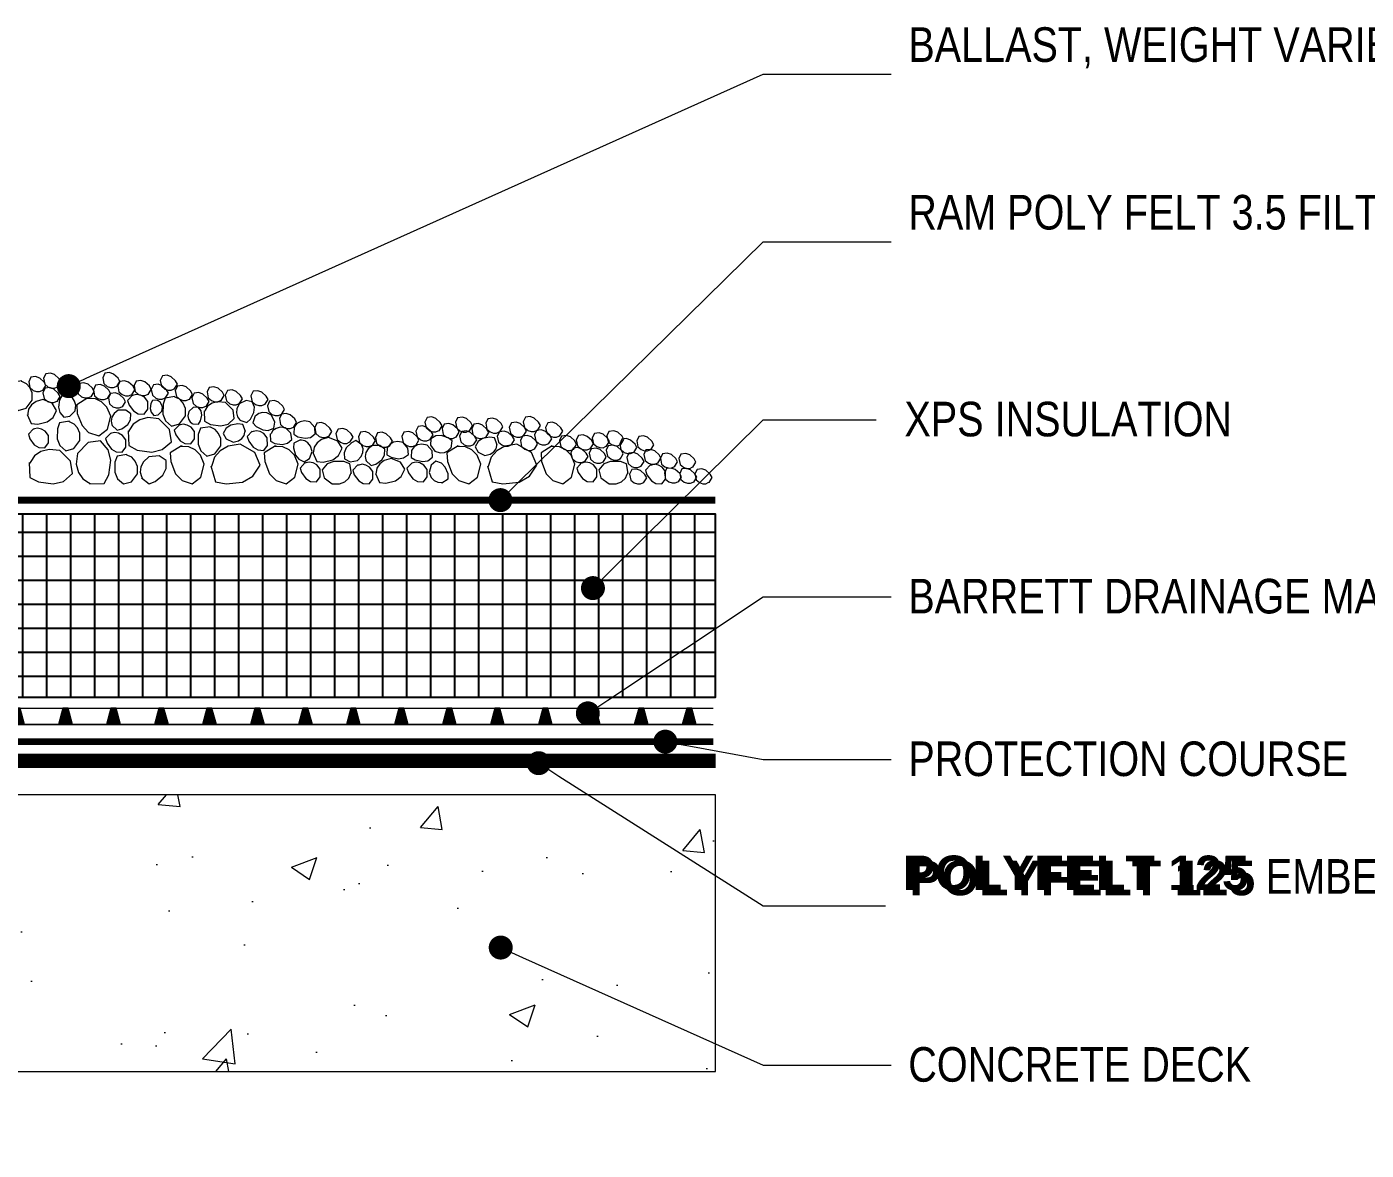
# Model space of a CAD drawing. Header units: inches. Extents: x -328 to 241, y -68 to 146.
# Drawn here: x 99.96 to 127.88, y -32.81 to -9.41 of the extents above; entities that cross this region are included whole.
import ezdxf
from ezdxf import colors
from ezdxf.entities.mleader import LeaderData, LeaderLine
from ezdxf.math import Vec2, Vec3

# ---------------------------------------------------------------- set-up
doc = ezdxf.new("R2010")
doc.units = ezdxf.units.IN
doc.header["$MEASUREMENT"] = 0
doc.linetypes.add('Dash', pattern=[0.25, 0.125, -0.125])
doc.linetypes.add('Dashed - Dense', pattern=[0.8, 0.5, -0.3])
for name, color, linetype, lineweight in [('Drainage Mat', 191, 'Continuous', 0), ('Others', 190, 'Continuous', 0), ('RAM POLY FELT 3.5 FILTER FABRIC.', 4, 'Dash', 0), ('RamProof SYSTEM MESH', 6, 'Continuous', 0), ('Text', 20, 'Continuous', 0)]:
    doc.layers.add(name, color=color, linetype=linetype, lineweight=lineweight)
doc.layers.add('Insulation Border', color=8, linetype='Continuous')
doc.layers.add('Insulation Foam', color=9, linetype='Continuous')
doc.layers.add('Protection Course', color=99, linetype='Dashed - Dense', lineweight=0, true_color=0x216123)
doc.layers.add('RamProof SYSTEM LIQUID', color=140, linetype='Continuous', lineweight=0, true_color=0x00bfff)
doc.styles.get("Standard").update_dxf_attribs({"font": 'ARIALN.TTF'})

# ---------------------------------------------------------------- blocks, each defined once
blk = doc.blocks.new('*U13')
at = {"layer": 'Drainage Mat'}
h = blk.add_hatch(color=256, dxfattribs=at)
h.dxf.hatch_style = 1
h.paths.add_polyline_path([(0.5, 0.343), (0.447, 0.343), (0.355, 0), (0.5, 0), (0.645, 0), (0.553, 0.343)])
at = {"layer": 'Drainage Mat', "linetype": 'Continuous'}
for points in [[(0, 0.343), (1, 0.343)], [(0, 0), (1, 0)]]:
    blk.add_lwpolyline(points, dxfattribs=at)
blk.add_lwpolyline([(0.5, 0.343), (0.447, 0.343), (0.355, 0), (0.5, 0), (0.645, 0), (0.553, 0.343)], close=True, dxfattribs=at)
blk = doc.blocks.new('*U14')
at = {"layer": 'Drainage Mat', "color": 0, "linetype": 'ByBlock', "lineweight": -2, "transparency": 16777216}
for p in [(72.267, -23.946), (73.267, -23.946), (74.267, -23.946), (75.267, -23.946), (76.267, -23.946), (77.267, -23.946), (78.267, -23.946), (79.267, -23.946), (80.267, -23.946), (81.267, -23.946), (82.267, -23.946), (83.267, -23.946), (84.267, -23.946), (85.267, -23.946), (86.267, -23.946), (87.267, -23.946), (88.267, -23.946), (89.267, -23.946), (90.267, -23.946), (91.267, -23.946), (92.267, -23.946), (93.267, -23.946), (94.267, -23.946), (95.267, -23.946), (96.267, -23.946), (97.267, -23.946), (98.267, -23.946), (99.267, -23.946), (100.267, -23.946), (101.267, -23.946), (102.267, -23.946), (103.267, -23.946), (104.267, -23.946), (105.267, -23.946), (106.267, -23.946), (107.267, -23.946), (108.267, -23.946), (109.267, -23.946), (110.267, -23.946), (111.267, -23.946), (112.267, -23.946), (113.267, -23.946)]:
    blk.add_blockref('*U13', p, dxfattribs=at)
blk = doc.blocks.new('_Dot')
at = {"color": 0, "linetype": 'ByBlock', "lineweight": -2}
blk.add_line((-0.5, 0), (-1, 0), dxfattribs=at)
at = {"color": 0, "linetype": 'ByBlock', "const_width": 0.5}
blk.add_lwpolyline([(-0.25, 0, 1), (0.25, 0, 1)], format="xyb", close=True, dxfattribs=at)

msp = doc.modelspace()

# ---------------------------------------------------------------- hatches: boundary and pattern name
at = {"layer": 'Insulation Foam'}
h = msp.add_hatch(dxfattribs=at)
h.set_pattern_fill('NET', color=256, scale=4)
h.set_pattern_definition([(0, (-2503.62016, -11.93723), (0, 0.5), []), (90, (-2503.62016, -11.93723), (-0.5, 3e-17), [])])
h.paths.add_polyline_path([(72.28946, -23.37371), (114.31519, -23.37371), (114.31519, -19.56103), (72.28946, -19.56103)])
at = {"layer": 'Others', "linetype": 'Continuous'}
h = msp.add_hatch(dxfattribs=at)
h.set_pattern_fill('CONCRETE___STRUCTURAL_0001', color=256, style=0, pattern_type=2)
h.set_pattern_definition([(50, (87.356, -29.915), (-5.4655, 0.4782), [0.5715, -6.2865]), (355, (87.356, -29.915), (-1.0573, 5.7317), [0.4572, -5.0292]), (100.451, (87.8115, -29.955), (4.4082, 5.2535), [0.4857, -5.3427]), (46.184, (87.356, -28.391), (-8.1324, 1.2613), [0.8572, -9.4297]), (96.636, (88.034, -28.496), (7.1221, 7.4228), [0.7286, -8.014]), (351.184, (87.356, -28.391), (7.122, 7.4228), [0.6858, -7.5438]), (21, (88.118, -28.772), (-4.5484, 3.06796), [0.5715, -6.2865]), (326, (88.118, -28.772), (1.8541, 5.5256), [0.4572, -5.0292]), (71.451, (88.497, -29.028), (6.4025, 2.4577), [0.4857, -5.3427]), (37.5, (87.356, -29.9152), (0.09266, 2.53665), [0, -4.96824, 0, -5.1054, 0, -5.04825]), (7.5, (87.356, -29.9152), (2.0046, 3.00542), [0, -2.91084, 0, -4.85394, 0, -1.92405]), (327.5, (85.6568, -29.9152), (-4.06773, 0.17187), [0, -1.905, 0, -5.9436, 0, -7.8867]), (317.5, (84.8948, -29.9152), (4.44388, 0.7628), [0, -2.4765, 0, -3.94716, 0, -5.6007])])
h.paths.add_polyline_path([(72.28946, -31.17285), (114.31519, -31.17285), (114.31519, -25.40816), (72.28946, -25.40816)])

# ---------------------------------------------------------------- linework, layer by layer
at = {"layer": 'Drainage Mat'}
msp.add_lwpolyline([(114.21158, -23.94615), (72.26712, -23.94615)], dxfattribs=at)
at = {"layer": 'Insulation Border', "flags": 128}
msp.add_lwpolyline([(72.28946, -23.37371), (114.31519, -23.37371), (114.31519, -19.56103), (72.28946, -19.56103)], close=True, dxfattribs=at)
at = {"layer": 'Others', "linetype": 'Continuous'}
for points in [[(100.29416, -16.98782), (100.35934, -16.88291), (100.32061, -16.81205), (100.22933, -16.72889), (100.14529, -16.69839), (100.04599, -16.71142), (100.00192, -16.80441), (100.02685, -16.92782), (100.0957, -16.9868), (100.16324, -17.0097), (100.22789, -17.01003), (100.27912, -16.98774), (100.29419, -16.9803)], [(100.6044, -16.91527), (100.66959, -16.81036), (100.63086, -16.7395), (100.53957, -16.65634), (100.45553, -16.62585), (100.35624, -16.63887), (100.31216, -16.73186), (100.33709, -16.85527), (100.40595, -16.91426), (100.47349, -16.93715), (100.53814, -16.93748), (100.58937, -16.91519), (100.60444, -16.90775)], [(101.83527, -16.90315), (101.90046, -16.79824), (101.86173, -16.72738), (101.77045, -16.64422), (101.68641, -16.61372), (101.58711, -16.62675), (101.54304, -16.71974), (101.56796, -16.84315), (101.63682, -16.90213), (101.70436, -16.92503), (101.76901, -16.92536), (101.82024, -16.90307), (101.83531, -16.89563)], [(103.0354, -16.9599), (103.10059, -16.85499), (103.06186, -16.78413), (102.97057, -16.70097), (102.88653, -16.67047), (102.78724, -16.6835), (102.74316, -16.77649), (102.76809, -16.8999), (102.83695, -16.95888), (102.90449, -16.98178), (102.96914, -16.98211), (103.02037, -16.95982), (103.03544, -16.95238)], [(99.85514, -16.78834), (99.65215, -16.82257), (99.6063, -16.94911), (99.60304, -17.15489), (99.6576, -17.29354), (99.78337, -17.40327), (99.94818, -17.35581), (100.07492, -17.18857), (100.07271, -17.03747), (100.02685, -16.92782), (99.95597, -16.84666), (99.87162, -16.80722), (99.8457, -16.79659)], [(100.59065, -17.21583), (100.65584, -17.11092), (100.61711, -17.04006), (100.52582, -16.9569), (100.44179, -16.92641), (100.34249, -16.93943), (100.29842, -17.03242), (100.32334, -17.15583), (100.3922, -17.21482), (100.45974, -17.23771), (100.52439, -17.23804), (100.57562, -17.21575), (100.59069, -17.20831)], [(100.94437, -17.03876), (101.00956, -16.93385), (100.97083, -16.86299), (100.87954, -16.77983), (100.7955, -16.74933), (100.69621, -16.76236), (100.65213, -16.85535), (100.67706, -16.97876), (100.74592, -17.03774), (100.81346, -17.06064), (100.87811, -17.06097), (100.92934, -17.03868), (100.94441, -17.03124)], [(101.30179, -17.11726), (101.36698, -17.01235), (101.32825, -16.94149), (101.23697, -16.85833), (101.15293, -16.82784), (101.05363, -16.84086), (101.00956, -16.93385), (101.03448, -17.05726), (101.10334, -17.11625), (101.17088, -17.13914), (101.23553, -17.13947), (101.28676, -17.11718), (101.30183, -17.10974)], [(101.64162, -17.15485), (101.70681, -17.04994), (101.66808, -16.97908), (101.57679, -16.89593), (101.49275, -16.86543), (101.39346, -16.87845), (101.34938, -16.97144), (101.37431, -17.09485), (101.44317, -17.15384), (101.51071, -17.17674), (101.57536, -17.17707), (101.62659, -17.15478), (101.64166, -17.14734)], [(102.14862, -17.07464), (102.21381, -16.96973), (102.17508, -16.89887), (102.08379, -16.81571), (101.99975, -16.78521), (101.90046, -16.79824), (101.85638, -16.89123), (101.88131, -17.01464), (101.95017, -17.07362), (102.01771, -17.09652), (102.08236, -17.09685), (102.13359, -17.07456), (102.14866, -17.06712)], [(102.48891, -17.0683), (102.55409, -16.96339), (102.51536, -16.89253), (102.42408, -16.80937), (102.34004, -16.77887), (102.24074, -16.7919), (102.19667, -16.88489), (102.2216, -17.0083), (102.29046, -17.06729), (102.35799, -17.09018), (102.42264, -17.09051), (102.47387, -17.06822), (102.48895, -17.06078)], [(102.84633, -17.1468), (102.91151, -17.04189), (102.87279, -16.97103), (102.7815, -16.88788), (102.69746, -16.85738), (102.59817, -16.8704), (102.55409, -16.96339), (102.57902, -17.0868), (102.64788, -17.14579), (102.71542, -17.16868), (102.78006, -17.16902), (102.8313, -17.14673), (102.84637, -17.13928)], [(103.3486, -17.17191), (103.41379, -17.067), (103.37506, -16.99614), (103.28377, -16.91298), (103.19973, -16.88249), (103.10044, -16.89551), (103.05636, -16.9885), (103.08129, -17.11191), (103.15015, -17.1709), (103.21769, -17.19379), (103.28234, -17.19412), (103.33357, -17.17183), (103.34864, -17.16439)], [(104.01068, -17.19861), (104.07586, -17.0937), (104.03714, -17.02284), (103.94585, -16.93968), (103.86181, -16.90918), (103.76252, -16.92221), (103.71844, -17.0152), (103.74337, -17.13861), (103.81223, -17.19759), (103.87977, -17.22049), (103.94441, -17.22082), (103.99564, -17.19853), (104.01072, -17.19109)], [(104.38938, -17.26483), (104.45456, -17.15992), (104.41584, -17.08906), (104.32455, -17.0059), (104.24051, -16.9754), (104.14122, -16.98842), (104.09714, -17.08141), (104.12207, -17.20482), (104.19093, -17.26381), (104.25847, -17.28671), (104.32311, -17.28704), (104.37434, -17.26475), (104.38942, -17.25731)], [(104.92451, -17.27993), (104.98969, -17.17502), (104.95097, -17.10416), (104.85968, -17.021), (104.77564, -16.99051), (104.67635, -17.00353), (104.63227, -17.09652), (104.6572, -17.21993), (104.72606, -17.27892), (104.7936, -17.30181), (104.85824, -17.30214), (104.90947, -17.27985), (104.92455, -17.27241)], [(99.96877, -17.49009), (100.05437, -17.6773), (100.18846, -17.68884), (100.38807, -17.63873), (100.50788, -17.55014), (100.58132, -17.40026), (100.49282, -17.25334), (100.29847, -17.17421), (100.1531, -17.21546), (100.05905, -17.28813), (99.99901, -17.3776), (99.98274, -17.46928), (99.97918, -17.49707)], [(100.84432, -17.08907), (100.69004, -17.09464), (100.64356, -17.18424), (100.62099, -17.33694), (100.64798, -17.44538), (100.73076, -17.53929), (100.85796, -17.52013), (100.96857, -17.40818), (100.98172, -17.29561), (100.95835, -17.20959), (100.91359, -17.1423), (100.85473, -17.10471), (100.8365, -17.09427)], [(101.23553, -17.13947), (101.00294, -17.2852), (101.01103, -17.46447), (101.11201, -17.71962), (101.24996, -17.86259), (101.46088, -17.93358), (101.63969, -17.79103), (101.71048, -17.52034), (101.63065, -17.33534), (101.51821, -17.22367), (101.3895, -17.15986), (101.26546, -17.15431), (101.22811, -17.15444)], [(101.95497, -17.32635), (102.02015, -17.22144), (101.98143, -17.15058), (101.89014, -17.06742), (101.8061, -17.03692), (101.70681, -17.04994), (101.66273, -17.14293), (101.68766, -17.26634), (101.75652, -17.32533), (101.82406, -17.34823), (101.8887, -17.34856), (101.93993, -17.32627), (101.95501, -17.31883)], [(102.16734, -17.08039), (102.06219, -17.19343), (102.09268, -17.28966), (102.18469, -17.41359), (102.28046, -17.47118), (102.4054, -17.47905), (102.48179, -17.37556), (102.48085, -17.21818), (102.41054, -17.12929), (102.33319, -17.08498), (102.25397, -17.06905), (102.18577, -17.08409), (102.16549, -17.0896)], [(102.68959, -17.19094), (102.58159, -17.19484), (102.54906, -17.25757), (102.53326, -17.36445), (102.55215, -17.44036), (102.6101, -17.5061), (102.69914, -17.49269), (102.77657, -17.41432), (102.78577, -17.33552), (102.76941, -17.2753), (102.73808, -17.22821), (102.69688, -17.20189), (102.68412, -17.19458)], [(103.04932, -17.11258), (102.84633, -17.1468), (102.80048, -17.27334), (102.79722, -17.47912), (102.85178, -17.61777), (102.97755, -17.7275), (103.14236, -17.68004), (103.2691, -17.5128), (103.26689, -17.3617), (103.22102, -17.25205), (103.15015, -17.1709), (103.0658, -17.13145), (103.03988, -17.12082)], [(103.69577, -17.31997), (103.76096, -17.21506), (103.72223, -17.1442), (103.63095, -17.06105), (103.54691, -17.03055), (103.44761, -17.04357), (103.40354, -17.13656), (103.42847, -17.25997), (103.49732, -17.31896), (103.56486, -17.34186), (103.62951, -17.34219), (103.68074, -17.3199), (103.69581, -17.31246)], [(103.65525, -17.41317), (103.66305, -17.62917), (103.7885, -17.69425), (104.00227, -17.72584), (104.15409, -17.68805), (104.28556, -17.57216), (104.25874, -17.39408), (104.10201, -17.23922), (103.94441, -17.22082), (103.82398, -17.25353), (103.72978, -17.31619), (103.67716, -17.3986), (103.66253, -17.42412)], [(104.40086, -17.60708), (104.54828, -17.65295), (104.62183, -17.58381), (104.69372, -17.44722), (104.70418, -17.33596), (104.6572, -17.21993), (104.53084, -17.19585), (104.38938, -17.26483), (104.33967, -17.36668), (104.33321, -17.45559), (104.35315, -17.5339), (104.39623, -17.58887), (104.40997, -17.60477)], [(105.2694, -17.48681), (105.33459, -17.3819), (105.29586, -17.31104), (105.20457, -17.22788), (105.12054, -17.19738), (105.02124, -17.21041), (104.97717, -17.3034), (105.00209, -17.42681), (105.07095, -17.48579), (105.13849, -17.50869), (105.20314, -17.50902), (105.25437, -17.48673), (105.26944, -17.47929)], [(101.73003, -17.71064), (101.84307, -17.81579), (101.9393, -17.7853), (102.06323, -17.69329), (102.12082, -17.59752), (102.12869, -17.47259), (102.0252, -17.39619), (101.86783, -17.39713), (101.77893, -17.46744), (101.73463, -17.54479), (101.7187, -17.62402), (101.73374, -17.69221), (101.73925, -17.71249)], [(102.07285, -17.82611), (102.084, -18.13468), (102.26321, -18.22764), (102.5686, -18.27278), (102.78549, -18.21879), (102.9733, -18.05324), (102.93499, -17.79884), (102.71109, -17.57761), (102.48594, -17.55132), (102.31389, -17.59806), (102.17932, -17.68757), (102.10415, -17.80529), (102.08326, -17.84175)], [(103.41787, -17.68422), (103.54132, -17.68822), (103.58332, -17.61925), (103.60969, -17.49862), (103.59409, -17.41059), (103.53316, -17.33111), (103.43059, -17.33943), (103.33618, -17.42273), (103.31952, -17.51185), (103.33346, -17.58179), (103.3655, -17.63794), (103.41042, -17.67116), (103.4244, -17.6805)], [(104.72032, -17.51447), (104.67445, -17.66188), (104.74359, -17.73543), (104.88018, -17.80732), (104.99144, -17.81779), (105.10747, -17.7708), (105.13155, -17.64444), (105.06258, -17.50298), (104.96072, -17.45328), (104.87181, -17.44682), (104.7935, -17.46675), (104.73853, -17.50983), (104.72264, -17.52357)], [(105.5176, -17.75569), (105.58279, -17.65078), (105.54406, -17.57992), (105.45278, -17.49676), (105.36874, -17.46627), (105.26944, -17.47929), (105.22537, -17.57228), (105.25029, -17.69569), (105.31915, -17.75468), (105.38669, -17.77757), (105.45134, -17.7779), (105.50257, -17.75561), (105.51764, -17.74817)], [(108.55162, -17.82735), (108.61681, -17.72244), (108.57808, -17.65158), (108.48679, -17.56843), (108.40276, -17.53793), (108.30346, -17.55095), (108.25939, -17.64394), (108.28431, -17.76735), (108.35317, -17.82634), (108.42071, -17.84924), (108.48536, -17.84957), (108.53659, -17.82728), (108.55166, -17.81984)], [(109.18714, -17.83017), (109.25233, -17.72526), (109.2136, -17.6544), (109.12231, -17.57124), (109.03827, -17.54074), (108.93898, -17.55377), (108.8949, -17.64676), (108.91983, -17.77017), (108.98869, -17.82915), (109.05623, -17.85205), (109.12087, -17.85238), (109.17211, -17.83009), (109.18718, -17.82265)], [(109.81861, -17.8506), (109.8838, -17.74569), (109.84507, -17.67483), (109.75378, -17.59168), (109.66974, -17.56118), (109.57045, -17.5742), (109.52637, -17.66719), (109.5513, -17.7906), (109.62016, -17.84959), (109.6877, -17.87248), (109.75235, -17.87281), (109.80358, -17.85052), (109.81865, -17.84308)], [(110.60133, -17.82034), (110.66652, -17.71543), (110.62779, -17.64457), (110.5365, -17.56141), (110.45247, -17.53091), (110.35317, -17.54394), (110.3091, -17.63693), (110.33402, -17.76034), (110.40288, -17.81932), (110.47042, -17.84222), (110.53507, -17.84255), (110.5863, -17.82026), (110.60137, -17.81282)], [(100.0997, -17.78492), (99.99454, -17.89796), (100.02503, -17.99418), (100.11705, -18.11811), (100.21282, -18.17571), (100.33775, -18.18357), (100.41415, -18.08009), (100.4132, -17.92271), (100.3429, -17.83382), (100.26555, -17.78951), (100.18632, -17.77358), (100.11812, -17.78862), (100.09784, -17.79413)], [(100.84867, -17.62752), (100.64569, -17.66175), (100.59984, -17.78829), (100.59658, -17.99407), (100.65114, -18.13272), (100.77691, -18.24245), (100.94172, -18.19499), (101.06846, -18.02775), (101.06624, -17.87665), (101.02038, -17.767), (100.94951, -17.68584), (100.86516, -17.6464), (100.83924, -17.63577)], [(101.70885, -17.87453), (101.60369, -17.98757), (101.63419, -18.08379), (101.7262, -18.20772), (101.82197, -18.26532), (101.9469, -18.27318), (102.0233, -18.1697), (102.02235, -18.01232), (101.95205, -17.92343), (101.8747, -17.87912), (101.79547, -17.86319), (101.72727, -17.87823), (101.707, -17.88374)], [(103.14016, -17.70144), (103.03501, -17.81449), (103.0655, -17.91071), (103.15751, -18.03464), (103.25328, -18.09223), (103.37821, -18.1001), (103.45461, -17.99662), (103.45367, -17.83924), (103.38336, -17.75034), (103.30601, -17.70604), (103.22678, -17.69011), (103.15858, -17.70515), (103.13831, -17.71066)], [(103.78414, -17.7409), (103.58116, -17.77513), (103.53531, -17.90166), (103.53205, -18.10744), (103.58661, -18.2461), (103.71238, -18.35583), (103.87719, -18.30837), (104.00393, -18.14113), (104.00171, -17.99003), (103.95585, -17.88037), (103.88498, -17.79922), (103.80062, -17.75978), (103.77471, -17.74914)], [(104.51878, -17.8397), (104.46196, -17.69615), (104.36198, -17.68229), (104.21052, -17.71205), (104.11734, -17.77373), (104.05649, -17.88313), (104.11706, -17.99662), (104.25954, -18.06346), (104.37003, -18.03822), (104.4433, -17.98745), (104.49176, -17.92278), (104.50751, -17.85474), (104.51126, -17.83407)], [(104.65982, -17.83577), (104.55467, -17.94881), (104.58516, -18.04503), (104.67718, -18.16896), (104.77294, -18.22656), (104.89788, -18.23442), (104.97427, -18.13094), (104.97333, -17.97356), (104.90303, -17.88466), (104.82567, -17.84036), (104.74645, -17.82443), (104.67825, -17.83947), (104.65797, -17.84498)], [(105.03587, -17.89107), (105.04145, -18.04536), (105.13105, -18.09184), (105.28375, -18.11441), (105.39219, -18.08742), (105.48609, -18.00464), (105.46694, -17.87744), (105.35499, -17.76683), (105.24242, -17.75368), (105.15639, -17.77705), (105.08911, -17.8218), (105.05152, -17.88066), (105.04108, -17.8989)], [(105.53004, -17.74192), (105.52389, -17.89619), (105.60971, -17.94933), (105.76025, -17.98342), (105.87043, -17.96474), (105.97035, -17.88932), (105.9609, -17.76104), (105.85766, -17.64225), (105.74642, -17.6206), (105.65886, -17.63737), (105.58838, -17.67689), (105.54643, -17.73273), (105.53464, -17.75012)], [(106.25314, -17.94445), (106.31832, -17.83954), (106.27959, -17.76868), (106.18831, -17.68552), (106.10427, -17.65502), (106.00497, -17.66805), (105.9609, -17.76104), (105.98583, -17.88445), (106.05469, -17.94343), (106.12222, -17.96633), (106.18687, -17.96666), (106.2381, -17.94437), (106.25318, -17.93693)], [(106.69499, -18.0667), (106.76017, -17.96179), (106.72144, -17.89093), (106.63016, -17.80777), (106.54612, -17.77727), (106.44682, -17.7903), (106.40275, -17.88329), (106.42768, -18.0067), (106.49653, -18.06568), (106.56407, -18.08858), (106.62872, -18.08891), (106.67995, -18.06662), (106.69502, -18.05918)], [(107.1629, -18.13337), (107.22809, -18.02846), (107.18936, -17.9576), (107.09807, -17.87445), (107.01404, -17.84395), (106.91474, -17.85697), (106.87067, -17.94996), (106.89559, -18.07337), (106.96445, -18.13236), (107.03199, -18.15526), (107.09664, -18.15559), (107.14787, -18.1333), (107.16294, -18.12586)], [(107.51739, -18.14676), (107.58258, -18.04185), (107.54385, -17.97099), (107.45256, -17.88783), (107.36852, -17.85733), (107.26923, -17.87036), (107.22515, -17.96335), (107.25008, -18.08676), (107.31894, -18.14574), (107.38648, -18.16864), (107.45113, -18.16897), (107.50236, -18.14668), (107.51743, -18.13924)], [(108.06878, -18.13003), (108.13397, -18.02512), (108.09524, -17.95426), (108.00396, -17.8711), (107.91992, -17.8406), (107.82062, -17.85363), (107.77655, -17.94662), (107.80148, -18.07003), (107.87033, -18.12901), (107.93787, -18.15191), (108.00252, -18.15224), (108.05375, -18.12995), (108.06882, -18.12251)], [(108.36255, -18.01426), (108.42774, -17.90935), (108.38901, -17.83849), (108.29772, -17.75533), (108.21368, -17.72483), (108.11439, -17.73786), (108.07031, -17.83085), (108.09524, -17.95426), (108.1641, -18.01324), (108.23164, -18.03614), (108.29629, -18.03647), (108.34752, -18.01418), (108.36259, -18.00674)], [(108.90813, -17.96259), (108.97331, -17.85768), (108.93458, -17.78682), (108.8433, -17.70366), (108.75926, -17.67316), (108.65996, -17.68618), (108.61589, -17.77917), (108.64082, -17.90258), (108.70967, -17.96157), (108.77721, -17.98447), (108.84186, -17.9848), (108.89309, -17.96251), (108.90816, -17.95507)], [(109.27269, -18.1177), (109.33787, -18.01279), (109.29914, -17.94193), (109.20786, -17.85878), (109.12382, -17.82828), (109.02452, -17.8413), (108.98045, -17.93429), (109.00538, -18.0577), (109.07424, -18.11669), (109.14177, -18.13959), (109.20642, -18.13992), (109.25765, -18.11763), (109.27273, -18.11019)], [(109.52484, -17.96637), (109.59003, -17.86146), (109.5513, -17.7906), (109.46002, -17.70744), (109.37598, -17.67695), (109.27668, -17.68997), (109.23261, -17.78296), (109.25753, -17.90637), (109.32639, -17.96536), (109.39393, -17.98825), (109.45858, -17.98858), (109.50981, -17.96629), (109.52488, -17.95885)], [(110.05718, -18.12285), (110.12237, -18.01794), (110.08364, -17.94708), (109.99235, -17.86392), (109.90832, -17.83342), (109.80902, -17.84645), (109.76495, -17.93944), (109.78987, -18.06285), (109.85873, -18.12183), (109.92627, -18.14473), (109.99092, -18.14506), (110.04215, -18.12277), (110.05722, -18.11533)], [(110.30757, -17.93611), (110.37275, -17.8312), (110.33402, -17.76034), (110.24274, -17.67718), (110.1587, -17.64668), (110.0594, -17.65971), (110.01533, -17.75269), (110.04026, -17.87611), (110.10911, -17.93509), (110.17665, -17.95799), (110.2413, -17.95832), (110.29253, -17.93603), (110.30761, -17.92859)], [(110.83446, -18.09666), (110.89965, -17.99175), (110.86092, -17.92089), (110.76963, -17.83774), (110.68559, -17.80724), (110.5863, -17.82026), (110.54222, -17.91325), (110.56715, -18.03666), (110.63601, -18.09565), (110.70355, -18.11854), (110.7682, -18.11887), (110.81943, -18.09658), (110.8345, -18.08914)], [(111.06572, -17.93843), (111.1309, -17.83352), (111.09217, -17.76266), (111.00089, -17.6795), (110.91685, -17.64901), (110.81755, -17.66203), (110.77348, -17.75502), (110.79841, -17.87843), (110.86727, -17.93742), (110.9348, -17.96031), (110.99945, -17.96064), (111.05068, -17.93835), (111.06576, -17.93091)], [(112.34165, -18.11414), (112.40683, -18.00923), (112.3681, -17.93837), (112.27682, -17.85521), (112.19278, -17.82471), (112.09349, -17.83774), (112.04941, -17.93073), (112.07434, -18.05414), (112.1432, -18.11313), (112.21073, -18.13602), (112.27538, -18.13635), (112.32661, -18.11406), (112.34169, -18.10662)], [(101.26645, -18.93465), (101.57502, -18.9235), (101.66798, -18.74429), (101.71312, -18.4389), (101.65913, -18.22201), (101.49358, -18.0342), (101.23918, -18.07251), (101.01795, -18.29641), (100.99166, -18.52156), (101.0384, -18.69361), (101.12791, -18.82818), (101.24563, -18.90335), (101.28209, -18.92424)], [(103.18413, -18.14054), (102.95154, -18.28627), (102.95963, -18.46554), (103.06061, -18.72069), (103.19856, -18.86365), (103.40948, -18.93465), (103.58829, -18.79209), (103.65908, -18.52141), (103.57925, -18.33641), (103.46681, -18.22473), (103.33809, -18.16093), (103.21406, -18.15538), (103.17671, -18.1555)], [(103.79534, -18.55844), (103.89605, -18.88641), (104.11511, -18.93465), (104.45585, -18.89527), (104.6731, -18.77496), (104.82706, -18.54326), (104.71278, -18.28125), (104.40886, -18.1082), (104.15967, -18.14473), (103.98845, -18.24437), (103.86977, -18.37914), (103.82294, -18.5271), (103.81101, -18.57224)], [(105.14356, -18.14054), (104.91098, -18.28627), (104.91906, -18.46554), (105.02004, -18.72069), (105.158, -18.86365), (105.36891, -18.93465), (105.54772, -18.79209), (105.61851, -18.52141), (105.53869, -18.33641), (105.42624, -18.22473), (105.29753, -18.16093), (105.1735, -18.15538), (105.13614, -18.1555)], [(105.66735, -18.01431), (105.52818, -18.08115), (105.52143, -18.18187), (105.56184, -18.33084), (105.62996, -18.41942), (105.7434, -18.47237), (105.85231, -18.40393), (105.9089, -18.25707), (105.87591, -18.14864), (105.82007, -18.07915), (105.75214, -18.03539), (105.68315, -18.02449), (105.66227, -18.02221)], [(105.91986, -18.28019), (106.00546, -18.46741), (106.13955, -18.47894), (106.33916, -18.42883), (106.45897, -18.34025), (106.53241, -18.19036), (106.44391, -18.04345), (106.24957, -17.96431), (106.10419, -18.00556), (106.01014, -18.07824), (105.9501, -18.1677), (105.93383, -18.25939), (105.93027, -18.28718)], [(106.94376, -18.11647), (106.81629, -18.02936), (106.7257, -18.07387), (106.61688, -18.18335), (106.57423, -18.28664), (106.58509, -18.41135), (106.69882, -18.47145), (106.8543, -18.44703), (106.9317, -18.36424), (106.96397, -18.28115), (106.9679, -18.20043), (106.94285, -18.13524), (106.93438, -18.11601)], [(107.02511, -18.44688), (107.13815, -18.55203), (107.23438, -18.52154), (107.35831, -18.42953), (107.4159, -18.33376), (107.42377, -18.20883), (107.32028, -18.13243), (107.1629, -18.13337), (107.07401, -18.20368), (107.0297, -18.28103), (107.01377, -18.36025), (107.02881, -18.42845), (107.03432, -18.44873)], [(107.47385, -18.1697), (107.4677, -18.32397), (107.55352, -18.37711), (107.70406, -18.4112), (107.81424, -18.39252), (107.91416, -18.3171), (107.90471, -18.18882), (107.80148, -18.07003), (107.69023, -18.04838), (107.60268, -18.06515), (107.53219, -18.10467), (107.49024, -18.16051), (107.47845, -18.1779)], [(107.97632, -18.22674), (107.97017, -18.38101), (108.05599, -18.43415), (108.20653, -18.46824), (108.31671, -18.44955), (108.41663, -18.37414), (108.40718, -18.24585), (108.30394, -18.12707), (108.19269, -18.10542), (108.10514, -18.12219), (108.03466, -18.16171), (107.99271, -18.21755), (107.98091, -18.23494)], [(108.8026, -18.18845), (108.82517, -18.03572), (108.74551, -17.97372), (108.59946, -17.92376), (108.48792, -17.93059), (108.38053, -17.99491), (108.37624, -18.12347), (108.46621, -18.2526), (108.57451, -18.28599), (108.66335, -18.27866), (108.73765, -18.24688), (108.78532, -18.19584), (108.7989, -18.17981)], [(108.95073, -18.14054), (108.71814, -18.28627), (108.72623, -18.46554), (108.82721, -18.72069), (108.96516, -18.86365), (109.17608, -18.93465), (109.35489, -18.79209), (109.42568, -18.52141), (109.34585, -18.33641), (109.23341, -18.22473), (109.1047, -18.16093), (108.98066, -18.15538), (108.94331, -18.1555)], [(109.76684, -18.11624), (109.71002, -17.97269), (109.61004, -17.95882), (109.45858, -17.98858), (109.36539, -18.05027), (109.30455, -18.15967), (109.36511, -18.27315), (109.50759, -18.33999), (109.61809, -18.31476), (109.69136, -18.26399), (109.73981, -18.19932), (109.75557, -18.13128), (109.75932, -18.1106)], [(109.56194, -18.55844), (109.66265, -18.88641), (109.88172, -18.93465), (110.22246, -18.89527), (110.4397, -18.77496), (110.59366, -18.54326), (110.47939, -18.28125), (110.17547, -18.1082), (109.92627, -18.14473), (109.75506, -18.24437), (109.63637, -18.37914), (109.58954, -18.5271), (109.57761, -18.57224)], [(110.54069, -18.21243), (110.60588, -18.10752), (110.56715, -18.03666), (110.47587, -17.9535), (110.39183, -17.92301), (110.29253, -17.93603), (110.24846, -18.02902), (110.27339, -18.15243), (110.34224, -18.21142), (110.40978, -18.23431), (110.47443, -18.23464), (110.52566, -18.21235), (110.54073, -18.20491)], [(110.91017, -18.14054), (110.67758, -18.28627), (110.68567, -18.46554), (110.78665, -18.72069), (110.9246, -18.86365), (111.13552, -18.93465), (111.31432, -18.79209), (111.38511, -18.52141), (111.30529, -18.33641), (111.19285, -18.22473), (111.06413, -18.16093), (110.9401, -18.15538), (110.90275, -18.1555)], [(111.35546, -18.2136), (111.42065, -18.10869), (111.38192, -18.03783), (111.29063, -17.95467), (111.20659, -17.92418), (111.1073, -17.9372), (111.06322, -18.03019), (111.08815, -18.1536), (111.15701, -18.21259), (111.22455, -18.23548), (111.2892, -18.23581), (111.34043, -18.21352), (111.3555, -18.20608)], [(111.70483, -18.20089), (111.77002, -18.09598), (111.73129, -18.02512), (111.64, -17.94196), (111.55596, -17.91147), (111.45667, -17.92449), (111.41259, -18.01748), (111.43752, -18.14089), (111.50638, -18.19988), (111.57392, -18.22277), (111.63857, -18.2231), (111.6898, -18.20081), (111.70487, -18.19337)], [(112.03733, -18.15598), (112.10251, -18.05107), (112.06378, -17.98021), (111.9725, -17.89706), (111.88846, -17.86656), (111.78916, -17.87958), (111.74509, -17.97257), (111.77002, -18.09598), (111.83887, -18.15497), (111.90641, -18.17786), (111.97106, -18.1782), (112.02229, -18.15591), (112.03736, -18.14846)], [(112.3279, -18.4147), (112.39308, -18.30979), (112.35436, -18.23893), (112.26307, -18.15577), (112.17903, -18.12527), (112.07974, -18.1383), (112.03566, -18.23129), (112.06059, -18.3547), (112.12945, -18.41368), (112.19699, -18.43658), (112.26163, -18.43691), (112.31287, -18.41462), (112.32794, -18.40718)], [(112.61043, -18.27967), (112.67561, -18.17476), (112.63689, -18.1039), (112.5456, -18.02074), (112.46156, -17.99024), (112.36227, -18.00327), (112.31819, -18.09626), (112.34312, -18.21967), (112.41198, -18.27865), (112.47952, -18.30155), (112.54416, -18.30188), (112.59539, -18.27959), (112.61047, -18.27215)], [(112.96384, -18.22053), (113.02903, -18.11562), (112.9903, -18.04476), (112.89901, -17.96161), (112.81498, -17.93111), (112.71568, -17.94413), (112.67161, -18.03712), (112.69653, -18.16053), (112.76539, -18.21952), (112.83293, -18.24241), (112.89758, -18.24275), (112.94881, -18.22045), (112.96388, -18.21301)], [(100.01167, -18.48797), (100.02282, -18.79655), (100.20203, -18.88951), (100.50742, -18.93465), (100.72431, -18.88066), (100.91212, -18.7151), (100.87381, -18.46071), (100.64991, -18.23948), (100.42476, -18.21319), (100.25271, -18.25992), (100.11814, -18.34944), (100.04297, -18.46716), (100.02208, -18.50362)], [(102.04759, -18.31972), (101.84461, -18.35395), (101.79876, -18.48048), (101.7955, -18.68626), (101.85006, -18.82492), (101.97583, -18.93465), (102.14064, -18.88719), (102.26738, -18.71995), (102.26516, -18.56885), (102.2193, -18.45919), (102.14843, -18.37804), (102.06408, -18.33859), (102.03816, -18.32796)], [(102.3496, -18.80417), (102.51238, -18.93465), (102.63902, -18.884), (102.79689, -18.74769), (102.86499, -18.61291), (102.86319, -18.44376), (102.71614, -18.35109), (102.50415, -18.368), (102.39134, -18.47157), (102.33931, -18.58021), (102.32571, -18.68856), (102.35276, -18.77897), (102.3622, -18.80575)], [(107.22686, -18.71836), (107.31245, -18.90557), (107.44655, -18.91711), (107.64616, -18.867), (107.76597, -18.77841), (107.83941, -18.62853), (107.75091, -18.48161), (107.55656, -18.40248), (107.41118, -18.44373), (107.31714, -18.51641), (107.25709, -18.60587), (107.24082, -18.69756), (107.23726, -18.72534)], [(111.59372, -18.46643), (111.65891, -18.36153), (111.62018, -18.29066), (111.52889, -18.20751), (111.44485, -18.17701), (111.34556, -18.19003), (111.30148, -18.28302), (111.32641, -18.40643), (111.39527, -18.46542), (111.46281, -18.48832), (111.52746, -18.48865), (111.57869, -18.46636), (111.59376, -18.45892)], [(111.9737, -18.47765), (112.03888, -18.37274), (112.00016, -18.30188), (111.90887, -18.21872), (111.82483, -18.18822), (111.72554, -18.20125), (111.68146, -18.29423), (111.70639, -18.41765), (111.77525, -18.47663), (111.84279, -18.49953), (111.90743, -18.49986), (111.95867, -18.47757), (111.97374, -18.47013)], [(112.7593, -18.56909), (112.82448, -18.46418), (112.78575, -18.39332), (112.69447, -18.31017), (112.61043, -18.27967), (112.51113, -18.29269), (112.46706, -18.38568), (112.49199, -18.50909), (112.56084, -18.56808), (112.62838, -18.59098), (112.69303, -18.59131), (112.74426, -18.56902), (112.75933, -18.56158)], [(113.11275, -18.50244), (113.17793, -18.39753), (113.13921, -18.32667), (113.04792, -18.24351), (112.96388, -18.21301), (112.86459, -18.22604), (112.82051, -18.31903), (112.84544, -18.44244), (112.9143, -18.50143), (112.98184, -18.52432), (113.04648, -18.52465), (113.09771, -18.50236), (113.11279, -18.49492)], [(113.45902, -18.57952), (113.5242, -18.47461), (113.48547, -18.40375), (113.39419, -18.3206), (113.31015, -18.2901), (113.21086, -18.30312), (113.16678, -18.39611), (113.19171, -18.51952), (113.26057, -18.57851), (113.3281, -18.60141), (113.39275, -18.60174), (113.44398, -18.57945), (113.45906, -18.57201)], [(113.84236, -18.58749), (113.90754, -18.48259), (113.86882, -18.41173), (113.77753, -18.32857), (113.69349, -18.29807), (113.5942, -18.31109), (113.55012, -18.40408), (113.57505, -18.52749), (113.64391, -18.58648), (113.71145, -18.60938), (113.77609, -18.60971), (113.82733, -18.58742), (113.8424, -18.57998)], [(105.76085, -18.48865), (105.6557, -18.60169), (105.68619, -18.69791), (105.7782, -18.82184), (105.87397, -18.87944), (105.9989, -18.88731), (106.0753, -18.78382), (106.07436, -18.62644), (106.00405, -18.53755), (105.9267, -18.49324), (105.84748, -18.47731), (105.77928, -18.49235), (105.759, -18.49786)], [(106.72846, -18.71486), (106.69424, -18.51187), (106.5677, -18.46603), (106.36192, -18.46277), (106.22327, -18.51732), (106.11354, -18.6431), (106.161, -18.80791), (106.32824, -18.93465), (106.47934, -18.93243), (106.58899, -18.88657), (106.67015, -18.81569), (106.70959, -18.73134), (106.72022, -18.70542)], [(106.86118, -18.53599), (106.75602, -18.64903), (106.78652, -18.74526), (106.87853, -18.86919), (106.9743, -18.92678), (107.09923, -18.93465), (107.17563, -18.83116), (107.17469, -18.67378), (107.10438, -18.58489), (107.02703, -18.54058), (106.9478, -18.52465), (106.8796, -18.53969), (106.85933, -18.5452)], [(107.98914, -18.49232), (107.88399, -18.60537), (107.91448, -18.70159), (108.00649, -18.82552), (108.10226, -18.88311), (108.22719, -18.89098), (108.30359, -18.78749), (108.30265, -18.63012), (108.23234, -18.54122), (108.15499, -18.49692), (108.07576, -18.48099), (108.00756, -18.49603), (107.98729, -18.50154)], [(108.61288, -18.90924), (108.74371, -18.82727), (108.73916, -18.72643), (108.68236, -18.58291), (108.60476, -18.50249), (108.48612, -18.46256), (108.38554, -18.54275), (108.34572, -18.695), (108.39062, -18.79907), (108.45387, -18.86188), (108.52627, -18.89777), (108.59604, -18.9009), (108.61705, -18.90083)], [(111.52746, -18.48865), (111.4223, -18.60169), (111.45279, -18.69791), (111.54481, -18.82184), (111.64057, -18.87944), (111.76551, -18.88731), (111.84191, -18.78382), (111.84096, -18.62644), (111.77066, -18.53755), (111.6933, -18.49324), (111.61408, -18.47731), (111.54588, -18.49235), (111.5256, -18.49786)], [(112.49507, -18.71486), (112.46084, -18.51187), (112.33431, -18.46603), (112.12852, -18.46277), (111.98987, -18.51732), (111.88014, -18.6431), (111.9276, -18.80791), (112.09484, -18.93465), (112.24594, -18.93243), (112.35559, -18.88657), (112.43675, -18.81569), (112.47619, -18.73134), (112.48683, -18.70542)], [(112.81648, -18.91243), (112.88166, -18.80752), (112.84293, -18.73666), (112.75165, -18.65351), (112.66761, -18.62301), (112.56831, -18.63603), (112.52424, -18.72902), (112.54917, -18.85243), (112.61802, -18.91142), (112.68556, -18.93432), (112.75021, -18.93465), (112.80144, -18.91236), (112.81651, -18.90492)], [(112.95986, -18.53599), (112.8547, -18.64903), (112.8852, -18.74526), (112.97721, -18.86919), (113.07298, -18.92678), (113.19791, -18.93465), (113.27431, -18.83116), (113.27336, -18.67378), (113.20306, -18.58489), (113.12571, -18.54058), (113.04648, -18.52465), (112.97828, -18.53969), (112.95801, -18.5452)], [(113.54162, -18.89116), (113.6068, -18.78625), (113.56808, -18.71539), (113.47679, -18.63223), (113.39275, -18.60174), (113.29346, -18.61476), (113.24938, -18.70775), (113.27431, -18.83116), (113.34317, -18.89015), (113.41071, -18.91304), (113.47535, -18.91337), (113.52659, -18.89108), (113.54166, -18.88364)], [(113.86031, -18.8988), (113.9255, -18.79389), (113.88677, -18.72303), (113.79548, -18.63988), (113.71145, -18.60938), (113.61215, -18.6224), (113.56808, -18.71539), (113.593, -18.8388), (113.66186, -18.89779), (113.7294, -18.92069), (113.79405, -18.92102), (113.84528, -18.89873), (113.86035, -18.89129)], [(114.17901, -18.90644), (114.24419, -18.80154), (114.20547, -18.73068), (114.11418, -18.64752), (114.03014, -18.61702), (113.93085, -18.63004), (113.88677, -18.72303), (113.9117, -18.84644), (113.98056, -18.90543), (114.0481, -18.92833), (114.11274, -18.92866), (114.16397, -18.90637), (114.17905, -18.89893)]]:
    msp.add_lwpolyline(points, dxfattribs=at)
at = {"layer": 'Others', "flags": 128}
msp.add_lwpolyline([(72.28946, -31.17285), (114.31519, -31.17285), (114.31519, -25.40816), (72.28946, -25.40816)], close=True, dxfattribs=at)
at = {"layer": 'Protection Course', "ltscale": 0.2, "const_width": 0.1415}
msp.add_lwpolyline([(114.26946, -24.30302), (72.24499, -24.30302)], dxfattribs=at)
at = {"layer": 'RAM POLY FELT 3.5 FILTER FABRIC.', "ltscale": 0.2, "const_width": 0.15}
msp.add_lwpolyline([(114.31392, -19.27098), (72.28946, -19.27098)], dxfattribs=at)
at = {"layer": 'RamProof SYSTEM LIQUID', "linetype": 'Continuous', "const_width": 0.3}
msp.add_lwpolyline([(114.31817, -24.70091), (72.28946, -24.70091)], dxfattribs=at)
at = {"layer": 'RamProof SYSTEM MESH'}
msp.add_line((72.28946, -24.70091), (114.31519, -24.70091), dxfattribs=at)

# ---------------------------------------------------------------- block references
at = {"layer": 'Drainage Mat'}
msp.add_blockref('*U14', (0, 0), dxfattribs=at)

# ---------------------------------------------------------------- texts
at = {"layer": 'RamProof SYSTEM LIQUID', "insert": (118.35409, -26.78343), "char_height": 0.72, "attachment_point": 1}
msp.add_mtext('{\\fArial|b1|i0|c0|p34;\\C140;\\c16760576;POLYFELT 125}', dxfattribs=at)
at = {"layer": 'RamProof SYSTEM MESH', "insert": (118.2187, -26.67652), "char_height": 0.72, "width": 8.453108, "attachment_point": 1}
msp.add_mtext('{\\fArial|b1|i0|c0|p34;POLYFELT 125}', dxfattribs=at)

# ---------------------------------------------------------------- leaders
at = {"layer": 'Text'}
ml = msp.add_multileader_mtext('Standard', dxfattribs=at)
ml.set_content('BALLAST, WEIGHT VARIES WITH INSULATION THICKNESS', color=256)
ml.set_leader_properties(color=256, lineweight=0)
ml.set_arrow_properties(name='DOT')
ml.build(insert=Vec2(0, 0))
ml.multileader.update_dxf_attribs({"text_left_attachment_type": 2, "text_right_attachment_type": 2, "dogleg_length": 0.36, "arrow_head_size": 0.5, "scale": 8})
ctx = ml.context
ctx.base_point, ctx.scale, ctx.char_height, ctx.arrow_head_size, ctx.landing_gap_size, ctx.plane_origin = Vec3(117.97224, -10.39925), 8, 0.72, 0.5, 0.36, Vec3(100.83531, -16.89563)
ctx.left_attachment, ctx.right_attachment = 2, 2
notes = []
notes.append((ctx, [(0, (1, 1, 0), (115.30805, -10.39925), (1, 0), 2.6642, [(0, [(100.83531, -16.89563)], 0, [])])]))
ctx.mtext.insert, ctx.mtext.width, ctx.mtext.flow_direction = Vec3(118.33224, -9.42034), 15.2828912, 5
ml = msp.add_multileader_mtext('Standard', dxfattribs=at)
ml.set_content('RAM POLY FELT 3.5 FILTER FABRIC', color=256)
ml.set_leader_properties(color=256, lineweight=0)
ml.set_arrow_properties(name='DOT')
ml.build(insert=Vec2(0, 0))
ml.multileader.update_dxf_attribs({"text_left_attachment_type": 2, "text_right_attachment_type": 2, "dogleg_length": 0.36, "arrow_head_size": 0.5, "scale": 8})
ctx = ml.context
ctx.base_point, ctx.scale, ctx.char_height, ctx.arrow_head_size, ctx.landing_gap_size, ctx.plane_origin = Vec3(117.97224, -13.89185), 8, 0.72, 0.5, 0.36, Vec3(110.31738, -19.27098)
ctx.left_attachment, ctx.right_attachment = 2, 2
notes.append((ctx, [(0, (1, 1, 0), (115.30805, -13.89185), (1, 0), 2.6642, [(0, [(109.83152, -19.27098)], 0, [])])]))
ctx.mtext.insert, ctx.mtext.width, ctx.mtext.flow_direction = Vec3(118.33224, -12.91294), 9.6977815, 5
ml = msp.add_multileader_mtext('Standard', dxfattribs=at)
ml.set_content(' XPS INSULATION', color=256)
ml.set_leader_properties(color=256, lineweight=0)
ml.set_arrow_properties(name='DOT')
ml.build(insert=Vec2(0, 0))
ml.multileader.update_dxf_attribs({"text_left_attachment_type": 2, "text_right_attachment_type": 2, "dogleg_length": 0.36, "arrow_head_size": 0.5, "scale": 8})
ctx = ml.context
ctx.base_point, ctx.scale, ctx.char_height, ctx.arrow_head_size, ctx.landing_gap_size, ctx.plane_origin = Vec3(117.66189, -17.59472), 8, 0.72, 0.5, 0.36, Vec3(110.31738, -20.47619)
ctx.left_attachment, ctx.right_attachment = 2, 2
notes.append((ctx, [(0, (1, 1, 0), (115.30805, -17.59472), (1, 0), 2.35385, [(0, [(111.75996, -21.10394)], 0, [])])]))
ctx.mtext.insert, ctx.mtext.flow_direction = Vec3(118.02189, -17.2222), 5
ml = msp.add_multileader_mtext('Standard', dxfattribs=at)
ml.set_content('BARRETT DRAINAGE MAT', color=256)
ml.set_leader_properties(color=256, lineweight=0)
ml.set_arrow_properties(name='DOT')
ml.build(insert=Vec2(0, 0))
ml.multileader.update_dxf_attribs({"text_left_attachment_type": 2, "text_right_attachment_type": 2, "dogleg_length": 0.36, "arrow_head_size": 0.5, "scale": 8})
ctx = ml.context
ctx.base_point, ctx.scale, ctx.char_height, ctx.arrow_head_size, ctx.landing_gap_size, ctx.plane_origin = Vec3(117.97224, -21.2841), 8, 0.72, 0.5, 0.36, Vec3(111.28198, -25.83222)
ctx.left_attachment, ctx.right_attachment = 2, 2
notes.append((ctx, [(0, (1, 1, 0), (115.30805, -21.2841), (1, 0), 2.6642, [(0, [(111.65332, -23.71362)], 0, [])])]))
ctx.mtext.insert, ctx.mtext.flow_direction = Vec3(118.33224, -20.91157), 5
ml = msp.add_multileader_mtext('Standard', dxfattribs=at)
ml.set_content('PROTECTION COURSE', color=256)
ml.set_leader_properties(color=256, lineweight=0)
ml.set_arrow_properties(name='DOT')
ml.build(insert=Vec2(0, 0))
ml.multileader.update_dxf_attribs({"text_left_attachment_type": 2, "text_right_attachment_type": 2, "dogleg_length": 0.36, "arrow_head_size": 0.5, "scale": 8})
ctx = ml.context
ctx.base_point, ctx.scale, ctx.char_height, ctx.arrow_head_size, ctx.landing_gap_size, ctx.plane_origin = Vec3(117.97224, -24.67188), 8, 0.72, 0.5, 0.36, Vec3(113.26946, -24.30302)
ctx.left_attachment, ctx.right_attachment = 2, 2
notes.append((ctx, [(0, (1, 1, 0), (115.30805, -24.67188), (1, 0), 2.6642, [(0, [(113.26946, -24.30302)], 0, [])])]))
ctx.mtext.insert, ctx.mtext.flow_direction = Vec3(118.33224, -24.29936), 5
ml = msp.add_multileader_mtext('Standard', dxfattribs=at)
ml.set_content('{\\C7;                                 }EMBEDDED IN 60-120mils RAM PROOF GC ', color=256)
ml.set_leader_properties(color=256, lineweight=0)
ml.set_arrow_properties(name='DOT')
ml.build(insert=Vec2(0, 0))
ml.multileader.update_dxf_attribs({"text_left_attachment_type": 2, "text_right_attachment_type": 2, "dogleg_length": 0.36, "arrow_head_size": 0.5, "scale": 8})
ctx = ml.context
ctx.base_point, ctx.scale, ctx.char_height, ctx.arrow_head_size, ctx.landing_gap_size, ctx.plane_origin = Vec3(117.85678, -27.72338), 8, 0.72, 0.5, 0.36, Vec3(108.47212, -22.62072)
ctx.left_attachment, ctx.right_attachment = 2, 2
notes.append((ctx, [(0, (1, 1, 0), (115.30805, -27.72338), (1, 0), 2.54873, [(0, [(110.62961, -24.7511)], 0, [])])]))
ctx.mtext.insert, ctx.mtext.width, ctx.mtext.flow_direction = Vec3(118.21678, -26.75086), 12.9828903, 5
ml = msp.add_multileader_mtext('Standard', dxfattribs=at)
ml.set_content('CONCRETE DECK', color=256)
ml.set_leader_properties(color=256, lineweight=0)
ml.set_arrow_properties(name='DOT')
ml.build(insert=Vec2(0, 0))
ml.multileader.update_dxf_attribs({"text_left_attachment_type": 2, "text_right_attachment_type": 2, "dogleg_length": 0.36, "arrow_head_size": 0.5, "scale": 8})
ctx = ml.context
ctx.base_point, ctx.scale, ctx.char_height, ctx.arrow_head_size, ctx.landing_gap_size, ctx.plane_origin = Vec3(117.97224, -31.03985), 8, 0.72, 0.5, 0.36, Vec3(103.60888, -24.84855)
ctx.left_attachment, ctx.right_attachment = 2, 2
notes.append((ctx, [(0, (1, 1, 0), (115.30805, -31.03985), (1, 0), 2.6642, [(0, [(109.83759, -28.59273)], 0, [])])]))
ctx.mtext.insert, ctx.mtext.flow_direction = Vec3(118.33224, -30.66732), 5
for ctx, leaders in notes:
    for number, flags, end, landing, length, lines in leaders:
        leader = LeaderData()
        leader.index, (leader.has_last_leader_line, leader.has_dogleg_vector, leader.attachment_direction) = number, flags
        leader.last_leader_point, leader.dogleg_vector, leader.dogleg_length = Vec3(end), Vec3(landing), length
        for number, points, colour, breaks in lines:
            line = LeaderLine()
            line.index, line.vertices, line.color, line.breaks = number, Vec3.list(points), colors.encode_raw_color(colour), breaks
            leader.lines.append(line)
        ctx.leaders.append(leader)

doc.saveas('drawing.dxf')
